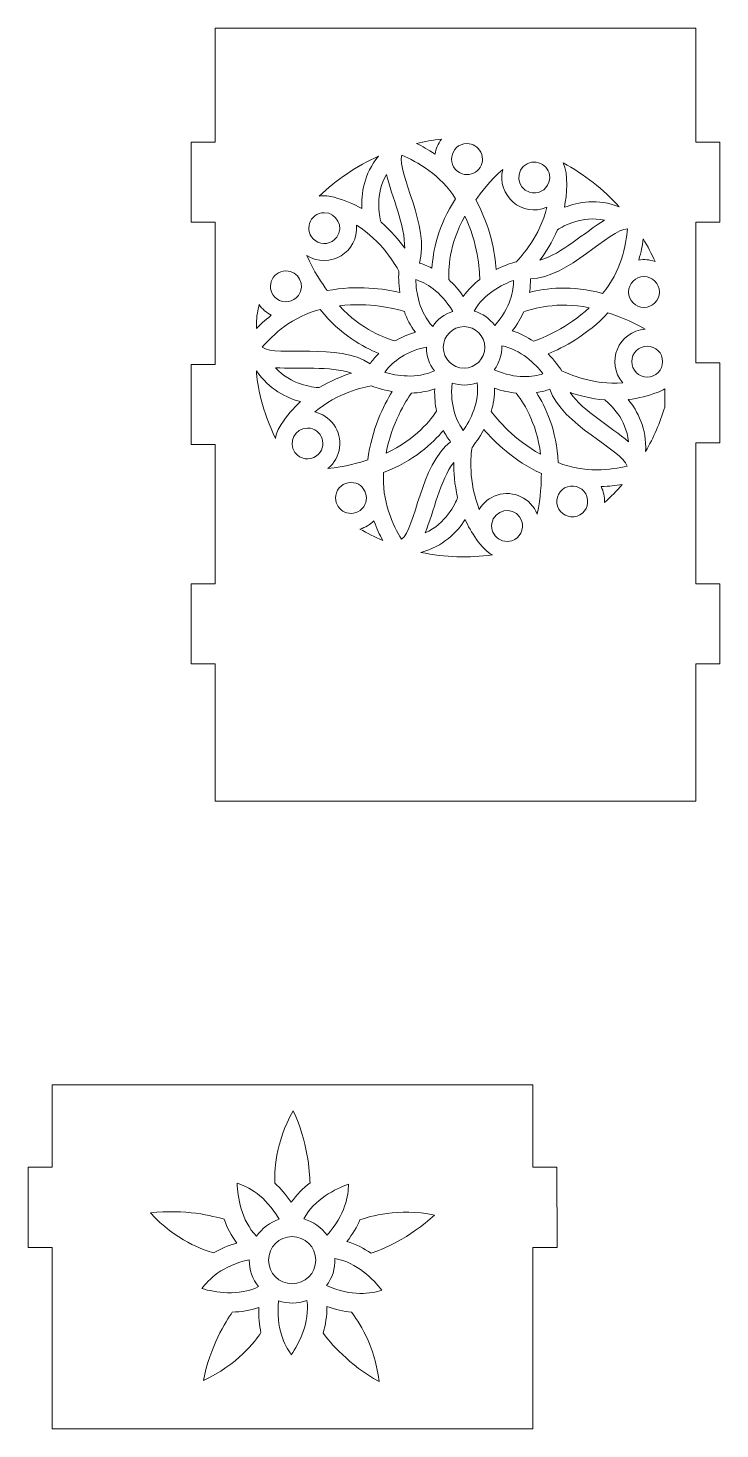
# Model space of a CAD drawing. Header units: inches. Extents: x 134 to 753, y 220 to 777.
# Drawn here: x 507.8 to 752.5, y 220.2 to 715.7 of the extents above; entities that cross this region are included whole.
import ezdxf

# ---------------------------------------------------------------- set-up
doc = ezdxf.new("R2010")
doc.units = ezdxf.units.IN
doc.header["$MEASUREMENT"] = 0
doc.layers.add('_U+0421_U+043B_U+043E_U+0439 1', color=7, linetype='Continuous')

# ---------------------------------------------------------------- blocks, each defined once
blk = doc.blocks.new('block 2')
at = {"layer": '_U+0421_U+043B_U+043E_U+0439 1', "color": 1, "lineweight": 9, "true_color": 0xff0000}
blk.add_lwpolyline([(507.8, 284.39), (507.77, 312.72), (516.27, 312.73), (516.27, 341.89), (686.34, 341.89), (686.34, 312.72), (694.86, 312.73), (694.89, 284.4), (686.38, 284.39), (686.34, 220.18), (516.27, 220.18), (516.27, 284.4), (507.8, 284.39)], dxfattribs=at)
for points, knots in [([(752.52, 646.98), (752.52, 646.98), (752.52, 675.31), (752.52, 675.31), (752.52, 675.31), (744, 675.31), (744, 675.31), (744, 675.31), (744, 715.66), (744, 715.66), (744, 715.66), (573.92, 715.66), (573.92, 715.66), (573.92, 715.66), (573.92, 675.31), (573.92, 675.31), (573.92, 675.31), (565.42, 675.31), (565.42, 675.31), (565.42, 675.31), (565.42, 646.98), (565.42, 646.98), (565.42, 646.98), (573.92, 646.98), (573.92, 646.98), (573.92, 646.98), (573.92, 596.69), (573.92, 596.69), (573.92, 596.69), (565.42, 596.69), (565.42, 596.69), (565.42, 596.69), (565.42, 568.36), (565.42, 568.36), (565.42, 568.36), (573.92, 568.36), (573.92, 568.36), (573.92, 568.36), (573.92, 519.1), (573.92, 519.1), (573.92, 519.1), (565.42, 519.1), (565.42, 519.1), (565.42, 519.1), (565.42, 490.77), (565.42, 490.77), (565.42, 490.77), (573.92, 490.77), (573.92, 490.77), (573.92, 490.77), (573.92, 442.2), (573.92, 442.2), (573.92, 442.2), (744, 442.2), (744, 442.2), (744, 442.2), (744, 490.79), (744, 490.79), (744, 490.79), (752.52, 490.79), (752.52, 490.79), (752.52, 490.79), (752.52, 519.11), (752.52, 519.11), (752.52, 519.11), (744, 519.11), (744, 519.11), (744, 519.11), (744, 568.89), (744, 568.89), (744, 568.89), (752.52, 568.89), (752.52, 568.89), (752.52, 568.89), (752.52, 597.21), (752.52, 597.21), (752.52, 597.21), (744, 597.21), (744, 597.21), (744, 597.21), (744, 646.98), (744, 646.98), (744, 646.98), (752.52, 646.98), (752.52, 646.98), (752.52, 646.98), (752.52, 646.98), (752.52, 646.98)], [0, 0, 0, 0, 1, 1, 1, 2, 2, 2, 3, 3, 3, 4, 4, 4, 5, 5, 5, 6, 6, 6, 7, 7, 7, 8, 8, 8, 9, 9, 9, 10, 10, 10, 11, 11, 11, 12, 12, 12, 13, 13, 13, 14, 14, 14, 15, 15, 15, 16, 16, 16, 17, 17, 17, 18, 18, 18, 19, 19, 19, 20, 20, 20, 21, 21, 21, 22, 22, 22, 23, 23, 23, 24, 24, 24, 25, 25, 25, 26, 26, 26, 27, 27, 27, 28, 28, 28, 29, 29, 29, 29]), ([(654.05, 676.38), (652.72, 674.69), (652.02, 672.93), (651.73, 671.04), (649.09, 672.84), (647.37, 673.76), (645.13, 674.85), (648.04, 675.53), (651.01, 676.05), (654.05, 676.38)], [0, 0, 0, 0, 1, 1, 1, 2, 2, 2, 3, 3, 3, 3]), ([(663.05, 674.76), (665.02, 674.76), (666.94, 673.69), (667.92, 671.78), (670.13, 667.43), (665.95, 662.62), (661.36, 664.1), (661.36, 664.1), (661.36, 664.1), (661.36, 664.1), (655.52, 666), (656.83, 674.76), (663.05, 674.76)], [0, 0, 0, 0, 1, 1, 1, 2, 2, 2, 3, 3, 3, 4, 4, 4, 4]), ([(631.72, 670.31), (626.52, 664.01), (625.58, 656.96), (625.85, 651.78), (622.86, 653.49), (619.56, 654.86), (616.08, 655.78), (616.08, 655.78), (616.08, 655.78), (616.08, 655.78), (614.36, 656.34), (612.55, 656.47), (610.8, 656.21), (616.88, 662.02), (623.94, 666.82), (631.72, 670.31)], [0, 0, 0, 0, 1, 1, 1, 2, 2, 2, 3, 3, 3, 4, 4, 4, 5, 5, 5, 5]), ([(639.97, 670.64), (645.23, 668.43), (653.82, 663.74), (659.01, 655.22), (652.71, 645.8), (651.01, 636.55), (650.65, 630.76), (649.01, 631.59), (647.5, 632.15), (646.21, 632.53), (650.09, 645.44), (638.1, 664.59), (639.97, 670.64)], [0, 0, 0, 0, 1, 1, 1, 2, 2, 2, 3, 3, 3, 4, 4, 4, 4]), ([(684.34, 667.64), (688.62, 669.83), (693.52, 665.74), (692.01, 661.09), (691.08, 658.22), (688, 656.64), (685.13, 657.58), (680.51, 659.08), (680.02, 665.44), (684.34, 667.64)], [0, 0, 0, 0, 1, 1, 1, 2, 2, 2, 3, 3, 3, 3]), ([(675.73, 665.65), (673.35, 656.46), (682.58, 648.51), (691.3, 652.25), (688.78, 642.01), (682.34, 634.87), (680.5, 633), (679.16, 632.64), (676.47, 631.81), (673.38, 630.3), (672.92, 636), (671.34, 645.53), (666.11, 654.91), (667.76, 657.19), (671.26, 661.7), (675.73, 665.65)], [0, 0, 0, 0, 1, 1, 1, 2, 2, 2, 3, 3, 3, 4, 4, 4, 5, 5, 5, 5]), ([(716.9, 652.41), (709.31, 655.39), (702.33, 654.1), (697.49, 652.25), (698.39, 656.6), (699.02, 663.99), (697.03, 667.98), (704.51, 663.95), (711.23, 658.66), (716.9, 652.41)], [0, 0, 0, 0, 1, 1, 1, 2, 2, 2, 3, 3, 3, 3]), ([(634.54, 663.88), (636.39, 656.15), (641.26, 645.68), (641, 637.75), (639.05, 640.53), (636.28, 643.88), (632.63, 647), (632, 649.38), (630.52, 656.89), (634.54, 663.88)], [0, 0, 0, 0, 1, 1, 1, 2, 2, 2, 3, 3, 3, 3]), ([(612.55, 650.34), (616.98, 650.34), (619.59, 645.29), (616.96, 641.67), (616.96, 641.67), (616.96, 641.67), (616.96, 641.67), (615.19, 639.24), (611.77, 638.69), (609.33, 640.46), (605.06, 643.57), (607.28, 650.34), (612.55, 650.34)], [0, 0, 0, 0, 1, 1, 1, 2, 2, 2, 3, 3, 3, 4, 4, 4, 4]), ([(662.32, 649.17), (666.84, 639.6), (667.48, 630.2), (667.55, 626.72), (665.43, 625.11), (663.4, 623.13), (661.74, 620.73), (660.1, 623.14), (658.35, 625.09), (656.6, 626.66), (656.45, 629.78), (656.59, 639.13), (662.32, 649.17)], [0, 0, 0, 0, 1, 1, 1, 2, 2, 2, 3, 3, 3, 4, 4, 4, 4]), ([(711.68, 647.72), (704.9, 643.58), (696.45, 635.71), (688.82, 633.51), (690.86, 636.22), (693.19, 639.89), (695.04, 644.33), (697.1, 645.66), (703.79, 649.39), (711.68, 647.72)], [0, 0, 0, 0, 1, 1, 1, 2, 2, 2, 3, 3, 3, 3]), ([(623.95, 645.9), (632.9, 640.33), (637.7, 632), (638.91, 629.68), (638.84, 628.29), (638.8, 625.48), (639.28, 622.07), (633.72, 623.4), (624.16, 624.84), (613.62, 622.77), (611.96, 625.03), (608.75, 629.75), (606.38, 635.23), (614.36, 630.12), (624.8, 636.45), (623.95, 645.9)], [0, 0, 0, 0, 1, 1, 1, 2, 2, 2, 3, 3, 3, 4, 4, 4, 5, 5, 5, 5]), ([(711, 621.77), (700.09, 624.86), (690.77, 623.61), (685.16, 622.17), (685.44, 623.98), (685.51, 625.59), (685.46, 626.93), (698.91, 627.23), (713.46, 644.56), (719.79, 644.65), (719.31, 638.96), (717.5, 629.35), (711, 621.77)], [0, 0, 0, 0, 1, 1, 1, 2, 2, 2, 3, 3, 3, 4, 4, 4, 4]), ([(725.38, 641.04), (726.94, 638.47), (728.32, 635.8), (729.57, 633.04), (727.56, 633.78), (725.69, 633.89), (723.8, 633.59), (724.68, 636.6), (725.04, 638.59), (725.38, 641.04)], [0, 0, 0, 0, 1, 1, 1, 2, 2, 2, 3, 3, 3, 3]), ([(599, 629.76), (603.42, 629.76), (606.04, 624.7), (603.41, 621.09), (603.41, 621.09), (603.41, 621.09), (603.41, 621.09), (601.64, 618.65), (598.22, 618.11), (595.78, 619.88), (591.51, 622.98), (593.72, 629.76), (599, 629.76)], [0, 0, 0, 0, 1, 1, 1, 2, 2, 2, 3, 3, 3, 4, 4, 4, 4]), ([(650.91, 610.13), (646.1, 615.08), (645.07, 622.43), (644.9, 626.66), (648.23, 625.62), (653.67, 622.84), (657.98, 615.44), (655.07, 614.52), (652.58, 612.62), (650.91, 610.13)], [0, 0, 0, 0, 1, 1, 1, 2, 2, 2, 3, 3, 3, 3]), ([(665.62, 615.54), (668.84, 621.65), (675.51, 624.91), (679.49, 626.37), (679.53, 622.88), (678.55, 616.84), (672.84, 610.45), (671.1, 612.88), (668.57, 614.71), (665.62, 615.54)], [0, 0, 0, 0, 1, 1, 1, 2, 2, 2, 3, 3, 3, 3]), ([(725.64, 627.75), (728.65, 627.75), (731.1, 625.3), (731.1, 622.29), (731.1, 619.27), (728.65, 616.82), (725.64, 616.82), (722.63, 616.82), (720.18, 619.27), (720.18, 622.29), (720.18, 625.3), (722.63, 627.75), (725.64, 627.75)], [0, 0, 0, 0, 1, 1, 1, 2, 2, 2, 3, 3, 3, 4, 4, 4, 4]), ([(589.48, 617.93), (590.61, 616.23), (592.1, 614.94), (593.83, 614.06), (591.22, 612.04), (589.88, 610.7), (588.6, 609.4), (588.6, 612.31), (588.43, 612.95), (589.48, 617.93)], [0, 0, 0, 0, 1, 1, 1, 2, 2, 2, 3, 3, 3, 3]), ([(590.59, 602.76), (594.31, 607.09), (601.43, 613.8), (611.14, 616.11), (618.15, 607.2), (626.42, 602.73), (631.82, 600.6), (630.52, 599.3), (629.52, 598.03), (628.76, 596.92), (617.68, 604.6), (595.76, 599.11), (590.59, 602.76)], [0, 0, 0, 0, 1, 1, 1, 2, 2, 2, 3, 3, 3, 4, 4, 4, 4]), ([(617.91, 617.39), (628.41, 618.72), (637.55, 616.43), (640.88, 615.42), (641.76, 612.9), (643.01, 610.36), (644.78, 608.04), (641.99, 607.22), (639.59, 606.17), (637.55, 604.98), (634.54, 605.81), (625.69, 608.83), (617.91, 617.39)], [0, 0, 0, 0, 1, 1, 1, 2, 2, 2, 3, 3, 3, 4, 4, 4, 4]), ([(686.55, 604.85), (684.36, 606.38), (681.85, 607.7), (679.05, 608.53), (680.83, 610.83), (682.14, 613.09), (683.09, 615.24), (686.03, 616.33), (695.01, 619.07), (706.27, 616.75), (698.57, 609.51), (689.84, 606), (686.55, 604.85)], [0, 0, 0, 0, 1, 1, 1, 2, 2, 2, 3, 3, 3, 4, 4, 4, 4]), ([(718.15, 590.14), (707.64, 589.39), (698.86, 593.3), (696.51, 594.47), (695.76, 595.63), (694.14, 597.94), (691.74, 600.41), (697.03, 602.61), (705.6, 607.06), (712.91, 614.93), (715.59, 614.07), (720.96, 612.14), (726.1, 609.1), (716.64, 608.54), (711.89, 597.32), (718.15, 590.14)], [0, 0, 0, 0, 1, 1, 1, 2, 2, 2, 3, 3, 3, 4, 4, 4, 5, 5, 5, 5]), ([(661.99, 595.38), (657.94, 595.38), (654.65, 598.67), (654.65, 602.72), (654.65, 606.76), (657.94, 610.06), (661.99, 610.06), (666.04, 610.06), (669.33, 606.76), (669.33, 602.72), (669.33, 598.67), (666.04, 595.38), (661.99, 595.38)], [0, 0, 0, 0, 1, 1, 1, 2, 2, 2, 3, 3, 3, 4, 4, 4, 4]), ([(648.66, 602.83), (648.63, 599.66), (649.71, 596.77), (651.52, 594.47), (645.33, 591.42), (638.01, 592.71), (633.93, 593.87), (635.95, 596.71), (640.29, 601.02), (648.66, 602.83)], [0, 0, 0, 0, 1, 1, 1, 2, 2, 2, 3, 3, 3, 3]), ([(672.7, 594.79), (674.46, 597.17), (675.43, 600.05), (675.31, 603.23), (682.11, 602.05), (687.27, 596.71), (689.89, 593.38), (686.58, 592.26), (680.55, 591.32), (672.7, 594.79)], [0, 0, 0, 0, 1, 1, 1, 2, 2, 2, 3, 3, 3, 3]), ([(726.78, 603.13), (729.79, 603.13), (732.24, 600.68), (732.24, 597.67), (732.24, 594.65), (729.79, 592.2), (726.78, 592.2), (723.77, 592.2), (721.32, 594.65), (721.32, 597.67), (721.32, 600.68), (723.77, 603.13), (726.78, 603.13)], [0, 0, 0, 0, 1, 1, 1, 2, 2, 2, 3, 3, 3, 4, 4, 4, 4]), ([(622.19, 593.58), (618.94, 592.58), (614.9, 590.98), (610.79, 588.47), (608.3, 588.6), (600.72, 589.49), (595.32, 595.52), (603.22, 594.87), (614.72, 596.28), (622.19, 593.58)], [0, 0, 0, 0, 1, 1, 1, 2, 2, 2, 3, 3, 3, 3]), ([(597.33, 575.45), (597.33, 575.45), (597.33, 575.45), (597.33, 575.45), (596.26, 573.96), (595.57, 572.26), (595.29, 570.49), (590.81, 579.71), (588.6, 589.71), (588.6, 594.41), (592.98, 587.8), (599.25, 584.83), (604.16, 583.51), (601.62, 581.2), (599.33, 578.53), (597.33, 575.45)], [0, 0, 0, 0, 1, 1, 1, 2, 2, 2, 3, 3, 3, 4, 4, 4, 5, 5, 5, 5]), ([(657.76, 590.08), (660.61, 589.12), (663.65, 589.12), (666.59, 590.21), (667.58, 583.38), (664.1, 576.82), (661.74, 573.3), (659.66, 576.1), (656.9, 581.55), (657.76, 590.08)], [0, 0, 0, 0, 1, 1, 1, 2, 2, 2, 3, 3, 3, 3]), ([(615.88, 575.46), (615.88, 575.46), (615.88, 575.46), (615.88, 575.46), (614.24, 577.72), (611.87, 579.26), (609.17, 579.88), (617.23, 586.67), (626.63, 588.66), (629.22, 589.1), (630.51, 588.6), (633.18, 587.69), (636.57, 587.1), (633.58, 582.22), (629.26, 573.57), (627.98, 562.91), (625.3, 562.03), (619.82, 560.44), (613.87, 559.87), (618.52, 563.69), (619.46, 570.53), (615.88, 575.46)], [0, 0, 0, 0, 1, 1, 1, 2, 2, 2, 3, 3, 3, 4, 4, 4, 5, 5, 5, 6, 6, 6, 7, 7, 7, 7]), ([(643.38, 586.56), (646.05, 586.62), (648.86, 587.02), (651.61, 587.99), (651.52, 585.08), (651.79, 582.48), (652.28, 580.18), (650.57, 577.57), (644.96, 570.09), (634.42, 565.33), (636.39, 575.74), (641.4, 583.72), (643.38, 586.56)], [0, 0, 0, 0, 1, 1, 1, 2, 2, 2, 3, 3, 3, 4, 4, 4, 4]), ([(689.03, 564.94), (679.74, 570.04), (673.7, 577.27), (671.6, 580.03), (672.37, 582.58), (672.85, 585.37), (672.78, 588.29), (675.53, 587.31), (678.08, 586.76), (680.43, 586.52), (682.38, 584.08), (687.76, 576.44), (689.03, 564.94)], [0, 0, 0, 0, 1, 1, 1, 2, 2, 2, 3, 3, 3, 4, 4, 4, 4]), ([(695.26, 561.99), (694.82, 573.32), (690.76, 581.8), (687.65, 586.7), (689.46, 586.98), (691.02, 587.42), (692.28, 587.88), (696.73, 575.17), (717.69, 566.69), (719.73, 560.71), (714.17, 559.4), (704.47, 558.15), (695.26, 561.99)], [0, 0, 0, 0, 1, 1, 1, 2, 2, 2, 3, 3, 3, 4, 4, 4, 4]), ([(699.56, 586.71), (702.78, 585.61), (706.99, 584.53), (711.79, 584.15), (713.73, 582.58), (719.34, 577.41), (720.17, 569.35), (714.14, 574.52), (704.02, 580.14), (699.56, 586.71)], [0, 0, 0, 0, 1, 1, 1, 2, 2, 2, 3, 3, 3, 3]), ([(733, 581.61), (731.35, 576.06), (729.06, 570.78), (726.22, 565.85), (726.71, 573.99), (723.33, 580.23), (720.07, 584.26), (723.74, 584.67), (727.33, 585.59), (730.33, 586.77), (730.33, 586.77), (730.33, 586.77), (730.33, 586.77), (731.28, 587.08), (732.18, 587.52), (733, 588.05), (733, 588.05), (733, 581.61), (733, 581.61)], [0, 0, 0, 0, 1, 1, 1, 2, 2, 2, 3, 3, 3, 4, 4, 4, 5, 5, 5, 6, 6, 6, 6]), ([(609.82, 564.3), (607.38, 562.53), (603.96, 563.07), (602.19, 565.51), (599.57, 569.12), (602.17, 574.18), (606.6, 574.18), (611.87, 574.18), (614.09, 567.4), (609.82, 564.3)], [0, 0, 0, 0, 1, 1, 1, 2, 2, 2, 3, 3, 3, 3]), ([(639.88, 534.82), (636.92, 539.7), (632.74, 548.55), (633.54, 558.49), (644.18, 562.41), (650.99, 568.89), (654.68, 573.36), (655.52, 571.73), (656.41, 570.38), (657.24, 569.32), (646.51, 561.15), (644.95, 538.62), (639.88, 534.82)], [0, 0, 0, 0, 1, 1, 1, 2, 2, 2, 3, 3, 3, 4, 4, 4, 4]), ([(687.86, 543.73), (685.67, 549.32), (679.46, 552.32), (673.67, 550.44), (673.67, 550.44), (673.67, 550.44), (673.67, 550.44), (671.01, 549.57), (668.81, 547.8), (667.39, 545.42), (663.42, 555.19), (664.43, 564.75), (664.82, 567.34), (665.69, 568.42), (667.38, 570.67), (668.98, 573.71), (672.71, 569.36), (679.6, 562.58), (689.34, 558.07), (689.34, 555.26), (689.16, 549.55), (687.86, 543.73)], [0, 0, 0, 0, 1, 1, 1, 2, 2, 2, 3, 3, 3, 4, 4, 4, 5, 5, 5, 6, 6, 6, 7, 7, 7, 7]), ([(659.72, 549.63), (658.83, 547.34), (655.61, 540.39), (648.24, 537.1), (651.3, 544.42), (653.51, 555.77), (658.38, 562.04), (658.33, 558.64), (658.6, 554.3), (659.72, 549.63)], [0, 0, 0, 0, 1, 1, 1, 2, 2, 2, 3, 3, 3, 3]), ([(616.6, 550.33), (617.03, 553.05), (619.38, 554.93), (621.99, 554.93), (627.28, 554.93), (629.46, 548.14), (625.21, 545.05), (621.25, 542.18), (615.85, 545.57), (616.6, 550.33)], [0, 0, 0, 0, 1, 1, 1, 2, 2, 2, 3, 3, 3, 3]), ([(701.96, 543.03), (699.09, 542.1), (696.01, 543.68), (695.08, 546.54), (694.15, 549.41), (695.71, 552.49), (698.59, 553.42), (701.45, 554.35), (704.54, 552.78), (705.47, 549.92), (706.4, 547.05), (704.83, 543.96), (701.96, 543.03)], [0, 0, 0, 0, 1, 1, 1, 2, 2, 2, 3, 3, 3, 4, 4, 4, 4]), ([(711.72, 547.84), (711.79, 549.95), (711.33, 551.76), (710.45, 553.47), (713.5, 553.56), (715.49, 553.83), (717.97, 554.26), (716.01, 552), (713.93, 549.85), (711.72, 547.84)], [0, 0, 0, 0, 1, 1, 1, 2, 2, 2, 3, 3, 3, 3]), ([(678.9, 534.34), (674.26, 532.84), (670.15, 537.72), (672.34, 542.02), (674.54, 546.32), (680.9, 545.86), (682.41, 541.23), (683.34, 538.35), (681.76, 535.27), (678.9, 534.34)], [0, 0, 0, 0, 1, 1, 1, 2, 2, 2, 3, 3, 3, 3]), ([(625.18, 538.46), (627.17, 539.04), (628.78, 540.05), (630.14, 541.41), (631.21, 538.41), (632.06, 536.65), (633.24, 534.43), (630.46, 535.61), (627.78, 536.97), (625.18, 538.46)], [0, 0, 0, 0, 1, 1, 1, 2, 2, 2, 3, 3, 3, 3]), ([(646.7, 530.22), (654.64, 532.25), (659.55, 537.42), (662.39, 541.78), (664.22, 537.72), (668.04, 531.35), (672.02, 529.32), (663.75, 528.2), (655.34, 528.4), (646.7, 530.22)], [0, 0, 0, 0, 1, 1, 1, 2, 2, 2, 3, 3, 3, 3]), ([(595.06, 307.11), (597.05, 305.32), (599.04, 303.1), (600.9, 300.37), (602.79, 303.1), (605.1, 305.35), (607.51, 307.19), (607.43, 311.14), (606.7, 321.83), (601.57, 332.71), (595.05, 321.29), (594.89, 310.66), (595.06, 307.11)], [0, 0, 0, 0, 1, 1, 1, 2, 2, 2, 3, 3, 3, 4, 4, 4, 4]), ([(596.63, 294.35), (591.73, 302.77), (585.54, 305.93), (581.76, 307.12), (581.94, 302.31), (583.12, 293.94), (588.59, 288.32), (590.49, 291.15), (593.31, 293.3), (596.63, 294.35)], [0, 0, 0, 0, 1, 1, 1, 2, 2, 2, 3, 3, 3, 3]), ([(613.53, 288.68), (620.03, 295.95), (621.13, 302.82), (621.09, 306.78), (616.56, 305.12), (608.97, 301.41), (605.31, 294.47), (608.67, 293.52), (611.55, 291.45), (613.53, 288.68)], [0, 0, 0, 0, 1, 1, 1, 2, 2, 2, 3, 3, 3, 3]), ([(573.4, 282.47), (575.72, 283.81), (578.44, 285.01), (581.62, 285.94), (579.61, 288.58), (578.18, 291.47), (577.18, 294.33), (573.39, 295.48), (563, 298.09), (551.06, 296.57), (559.91, 286.84), (569.97, 283.41), (573.4, 282.47)], [0, 0, 0, 0, 1, 1, 1, 2, 2, 2, 3, 3, 3, 4, 4, 4, 4]), ([(651.55, 295.85), (638.74, 298.49), (628.53, 295.37), (625.19, 294.12), (624.1, 291.68), (622.61, 289.11), (620.59, 286.5), (623.77, 285.55), (626.63, 284.05), (629.12, 282.31), (632.86, 283.61), (642.79, 287.61), (651.55, 295.85)], [0, 0, 0, 0, 1, 1, 1, 2, 2, 2, 3, 3, 3, 4, 4, 4, 4]), ([(609.54, 279.88), (609.54, 284.49), (605.79, 288.23), (601.19, 288.23), (596.59, 288.23), (592.84, 284.49), (592.84, 279.88), (592.84, 275.28), (596.59, 271.54), (601.19, 271.54), (605.79, 271.54), (609.54, 275.28), (609.54, 279.88)], [0, 0, 0, 0, 1, 1, 1, 2, 2, 2, 3, 3, 3, 4, 4, 4, 4]), ([(569.28, 269.82), (573.92, 268.5), (582.24, 267.04), (589.28, 270.51), (587.22, 273.12), (585.99, 276.4), (586.03, 280.01), (576.51, 277.96), (571.58, 273.05), (569.28, 269.82)], [0, 0, 0, 0, 1, 1, 1, 2, 2, 2, 3, 3, 3, 3]), ([(632.92, 269.27), (629.94, 273.06), (624.07, 279.13), (616.33, 280.46), (616.47, 276.85), (615.37, 273.57), (613.36, 270.87), (622.29, 266.93), (629.16, 267.99), (632.92, 269.27)], [0, 0, 0, 0, 1, 1, 1, 2, 2, 2, 3, 3, 3, 3]), ([(569.83, 237.36), (581.82, 242.77), (588.2, 251.28), (590.15, 254.25), (589.59, 256.87), (589.29, 259.83), (589.39, 263.13), (586.25, 262.03), (583.06, 261.58), (580.03, 261.51), (577.78, 258.28), (572.08, 249.21), (569.83, 237.36)], [0, 0, 0, 0, 1, 1, 1, 2, 2, 2, 3, 3, 3, 4, 4, 4, 4]), ([(600.9, 246.43), (603.58, 250.43), (607.55, 257.9), (606.43, 265.66), (603.08, 264.43), (599.62, 264.42), (596.38, 265.51), (595.4, 255.82), (598.54, 249.61), (600.9, 246.43)], [0, 0, 0, 0, 1, 1, 1, 2, 2, 2, 3, 3, 3, 3]), ([(622.16, 261.46), (619.49, 261.74), (616.58, 262.36), (613.46, 263.48), (613.54, 260.16), (613, 256.99), (612.12, 254.08), (614.5, 250.94), (621.37, 242.72), (631.94, 236.92), (630.5, 250), (624.38, 258.69), (622.16, 261.46)], [0, 0, 0, 0, 1, 1, 1, 2, 2, 2, 3, 3, 3, 4, 4, 4, 4])]:
    blk.add_open_spline(points, degree=3, knots=knots, dxfattribs=at)

msp = doc.modelspace()

# ---------------------------------------------------------------- block references
at = {"layer": '_U+0421_U+043B_U+043E_U+0439 1'}
msp.add_blockref('block 2', (0, 0), dxfattribs=at)

doc.saveas('drawing.dxf')
